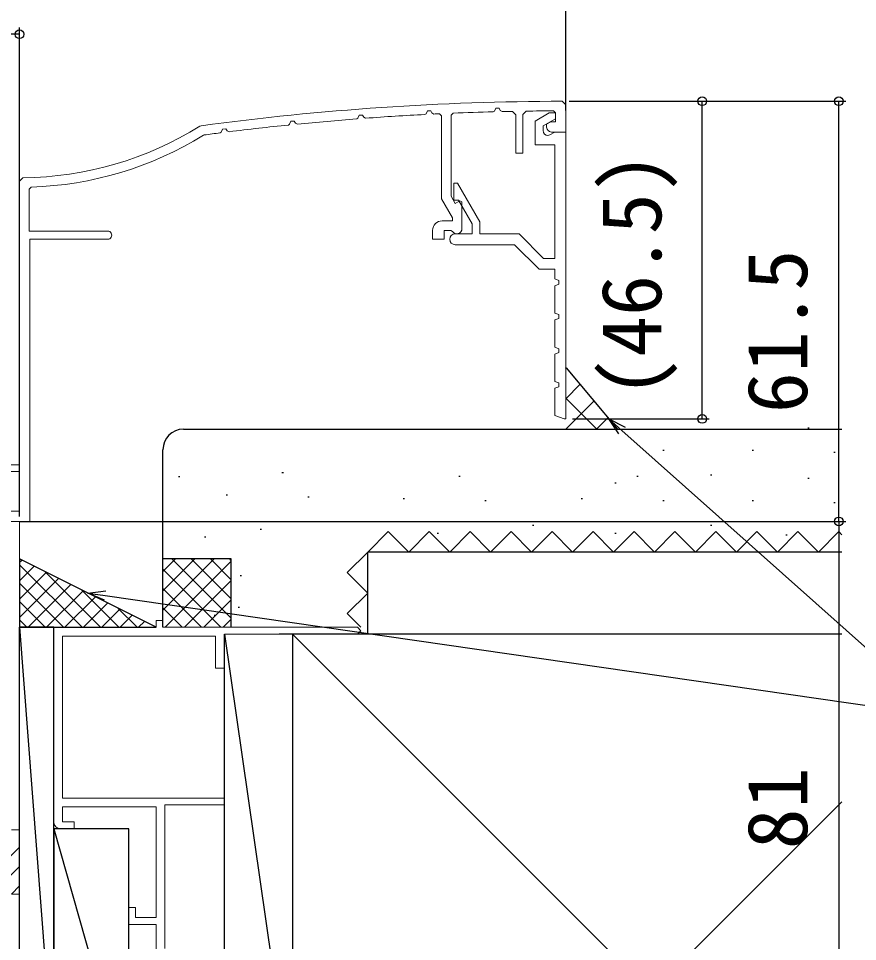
# Model space of a CAD drawing. Units: millimetres, scale not verified. Extents: x -525 to 525, y -783 to 779.
# Drawn here: x 181.7 to 304.6, y -546.2 to -411.1 of the extents above; entities that cross this region are included whole.
import ezdxf
from ezdxf.enums import TextEntityAlignment as Align

# ---------------------------------------------------------------- set-up
doc = ezdxf.new("R2010")
doc.units = ezdxf.units.MM
doc.header["$LTSCALE"] = 4
doc.layers.add('0-2_YKK_11', color=211, linetype='Continuous', lineweight=18)
doc.layers.add('0-7_YKK_D', color=6, linetype='Continuous')
doc.layers.add('0-9_YSS_K', color=3, linetype='Continuous')
doc.styles.add('ＭＳ ゴシック', font='')
doc.styles.get('ＭＳ ゴシック').set_extended_font_data('MS Gothic')

msp = doc.modelspace()

# ---------------------------------------------------------------- linework, layer by layer
at = {"layer": '0-2_YKK_11', "color": 30}
for p, q in [((208.455, -426.824), (208.257, -426.895)), ((208.778, -428.22), (208.895, -428.178)), ((182.331, -434.444), (181.836, -434.944))]:
    msp.add_line(p, q, dxfattribs=at)
at = {"layer": '0-2_YKK_11'}
for p, q in [((181.837, -529.597), (181.837, -539.597)), ((181.837, -529.612), (181.837, -529.612)), ((176.837, -537.44), (181.837, -532.44)), ((176.837, -540.269), (181.837, -535.269)), ((180.638, -539.297), (181.837, -538.097))]:
    msp.add_line(p, q, dxfattribs=at)
at = {"layer": '0-2_YKK_11', "color": 30}
for points in [[(251.214, -424.788), (251.389, -424.676), (251.584, -424.276), (252.074, -424.267), (252.249, -424.596), (252.521, -424.755)], [(259.736, -427.746), (261.836, -427.746), (261.836, -423.747), (261.335, -423.247)], [(231.217, -425.824), (231.384, -425.706), (231.569, -425.29), (232.058, -425.263), (232.241, -425.578), (232.523, -425.726)], [(241.216, -425.18), (241.387, -425.065), (241.577, -424.657), (242.066, -424.639), (242.245, -424.961), (242.522, -425.115)], [(243.322, -425.077), (243.636, -425.376), (243.636, -437.52), (245.236, -440.291), (245.236, -440.746), (243.736, -440.746)], [(246.636, -441.896), (246.636, -437.973), (246.336, -437.8), (245.645, -438.199), (245.036, -437.144), (245.036, -425.288), (245.323, -424.989)], [(258.536, -427.546), (258.536, -426.839), (260.336, -425.8), (260.336, -424.946), (259.414, -424.946), (257.336, -426.146), (257.336, -429.646), (260.236, -429.646), (260.236, -446.246), (258.599, -446.246), (254.999, -442.646), (249.236, -442.646), (249.236, -440.916), (245.963, -435.246), (245.436, -435.246), (245.436, -437.746), (246.136, -437.746), (248.136, -441.21), (248.136, -442.646), (245.636, -442.646)], [(254.026, -424.723), (254.536, -425.223), (254.536, -430.846), (255.536, -430.846), (255.536, -425.189), (256.029, -424.689)], [(260.034, -424.65), (260.336, -424.95), (260.336, -426.246), (259.636, -426.246), (259.036, -426.593), (259.036, -427.046)], [(221.218, -426.721), (221.382, -426.6), (221.563, -426.175), (222.05, -426.139), (222.238, -426.447), (222.523, -426.59)], [(211.22, -427.873), (211.38, -427.75), (211.557, -427.315), (212.042, -427.27), (212.234, -427.572), (212.524, -427.708)], [(261.836, -469.746), (261.836, -427.746), (260.236, -427.746), (259.486, -428.179), (259.236, -428.246)], [(181.836, -434.944), (181.836, -476.446), (179.136, -476.446), (179.136, -477.446), (181.836, -477.446), (181.836, -483.246), (168.036, -483.246), (168.036, -477.446), (169.036, -477.446), (169.036, -476.446), (166.836, -476.446), (166.836, -484.746), (183.336, -484.746), (183.336, -443.446), (194.736, -443.446)], [(194.736, -442.246), (183.236, -442.246), (183.236, -436.118), (183.526, -435.819)], [(242.336, -442.146), (242.336, -443.446), (244.036, -443.446), (244.036, -442.146), (244.991, -442.146), (245.247, -442.289)], [(245.636, -444.246), (254.336, -444.246), (257.936, -447.846), (260.236, -447.846), (260.236, -449.246), (260.836, -449.468), (260.836, -450.025), (260.236, -450.246), (260.236, -454.246), (260.836, -454.468), (260.836, -455.025), (260.236, -455.246), (260.236, -459.246), (260.836, -459.468), (260.836, -460.025), (260.236, -460.246), (260.236, -464.246), (260.836, -464.468), (260.836, -465.025), (260.236, -465.246), (260.236, -469.246), (261.593, -469.746), (261.836, -469.746)]]:
    msp.add_lwpolyline(points, dxfattribs=at)
at = {"layer": '0-2_YKK_11'}
for points in [[(156.837, -532.647), (156.837, -484.747), (181.837, -484.747), (181.837, -529.897), (180.637, -529.897)], [(181.837, -565.747), (181.837, -539.297), (180.637, -539.297)]]:
    msp.add_lwpolyline(points, dxfattribs=at)
at = {"layer": '0-2_YKK_11', "color": 4}
for points in [[(231.337, -500.247), (202.837, -500.247), (202.837, -499.247), (201.837, -499.247), (201.837, -500.247), (186.837, -500.247), (186.837, -528.747)], [(188.137, -525.247), (188.137, -501.547), (210.537, -501.547), (210.537, -506.247), (211.837, -506.247), (211.837, -501.247), (231.337, -501.247), (231.837, -500.747), (231.337, -500.247)], [(203.137, -547.247), (203.137, -526.247), (211.837, -526.247), (211.837, -525.247), (188.137, -525.247)], [(187.837, -529.747), (189.837, -529.747), (189.837, -528.747), (188.137, -528.747), (188.137, -526.547), (201.837, -526.547), (201.837, -542.747), (198.837, -542.747), (198.837, -541.247), (197.837, -541.247), (197.837, -543.747), (201.837, -543.747), (201.837, -560.747)]]:
    msp.add_lwpolyline(points, dxfattribs=at)
at = {"layer": '0-2_YKK_11', "color": 30}
for centre, radius, start, end in [((261.836, -823.246), 400, 90.07171, 97.66918), ((261.836, -823.25), 398.604, 92.96532, 94.21735), ((261.839, -823.314), 398.668, 92.66223, 92.77734), ((261.836, -823.253), 398.606, 91.52692, 92.37421), ((261.837, -823.294), 398.647, 91.12271, 91.33912), ((261.836, -823.266), 398.62, 90.25895, 90.83477), ((181.836, -384.446), 50, 270.56729, 301.89914), ((261.837, -823.255), 398.608, 95.84863, 97.10639), ((261.835, -823.241), 398.594, 94.40558, 95.66007), ((181.836, -384.446), 51.4, 271.88433, 301.61185), ((261.836, -823.252), 398.606, 97.29536, 97.63237), ((259.236, -427.546), 0.7, 180, 270), ((259.736, -427.046), 0.7, 180.00001, 269.99999), ((243.736, -442.146), 1.4, 90.00001, 179.99999), ((194.736, -442.846), 0.6, 269.99999, 90.00001), ((245.636, -443.446), 0.8, 90.00002, 270), ((245.886, -441.896), 0.75, 211.58812, 360)]:
    msp.add_arc(centre, radius, start, end, dxfattribs=at)
at = {"layer": '0-2_YKK_11', "color": 4}
msp.add_arc((187.837, -528.747), 1, 180.00087, 269.99999, dxfattribs=at)
at = {"layer": '0-7_YKK_D'}
for p, q in [((261.836, -424.597), (261.836, -393.444)), ((181.84, -413.444), (156.84, -413.444)), ((181.841, -484.046), (181.84, -412.444)), ((262.335, -423.247), (302.836, -423.247)), ((262.335, -423.247), (282.836, -423.247)), ((281.836, -469.746), (281.836, -423.247)), ((301.836, -484.746), (301.836, -423.247)), ((262.836, -469.746), (282.836, -469.746)), ((181.796, -484.746), (302.836, -484.746)), ((182.541, -484.746), (302.836, -484.746)), ((301.836, -484.746), (301.836, -565.746))]:
    msp.add_line(p, q, dxfattribs=at)
for points in [[(269.62, -471.952), (268.17, -469.746), (270.529, -470.931)], [(268.17, -469.746), (270.075, -471.442), (317.107, -513.306)], [(194.264, -496.287), (191.837, -495.247), (194.459, -494.934)], [(191.837, -495.247), (194.361, -495.61), (317.107, -513.306), (401.652, -513.306)]]:
    msp.add_lwpolyline(points, dxfattribs=at)
for centre in [(181.84, -413.444), (281.836, -423.247), (301.836, -423.247), (281.836, -469.746), (301.836, -484.746), (301.836, -484.746)]:
    msp.add_circle(centre, 0.637, dxfattribs=at)
at = {"layer": '0-9_YSS_K'}
for p, q in [((261.836, -462.292), (261.857, -462.271)), ((261.877, -462.247), (269.429, -471.247)), ((261.836, -466.783), (263.905, -464.713)), ((266.391, -471.246), (261.836, -466.691)), ((261.862, -471.246), (265.954, -467.154)), ((266.352, -471.246), (268.003, -469.596)), ((205.837, -471.247), (302.296, -471.247)), ((261.901, -471.246), (261.836, -471.181)), ((297.498, -471.082), (297.298, -471.082)), ((202.837, -500.247), (202.837, -474.247)), ((276.233, -474.38), (276.033, -474.38)), ((289.334, -474.373), (289.134, -474.373)), ((301.289, -474.665), (301.089, -474.665)), ((205.313, -478.205), (205.113, -478.205)), ((220.475, -477.621), (220.275, -477.621)), ((246.391, -478.163), (246.191, -478.163)), ((272.443, -478.163), (272.243, -478.163)), ((283.231, -477.964), (283.031, -477.964)), ((269.235, -479.13), (269.035, -479.13)), ((297.498, -478.448), (297.298, -478.448)), ((212.311, -480.913), (212.111, -480.913)), ((224.266, -481.205), (224.066, -481.205)), ((238.226, -481.454), (238.026, -481.454)), ((250.181, -481.746), (249.981, -481.746)), ((264.278, -481.454), (264.078, -481.454)), ((276.233, -481.746), (276.033, -481.746)), ((289.334, -481.739), (289.134, -481.739)), ((301.289, -482.031), (301.089, -482.031)), ((231.264, -484.788), (231.064, -484.788)), ((217.268, -485.954), (217.068, -485.954)), ((257.179, -485.329), (256.979, -485.329)), ((283.231, -485.329), (283.031, -485.329)), ((209.103, -487.077), (208.903, -487.077)), ((243.183, -486.496), (242.983, -486.496)), ((269.235, -486.496), (269.035, -486.496)), ((294.291, -486.78), (294.091, -486.78)), ((181.837, -490.736), (182.164, -490.41)), ((212.837, -490.247), (202.837, -490.247)), ((210.352, -490.247), (202.837, -497.761)), ((207.523, -490.247), (202.837, -494.933)), ((204.695, -490.247), (202.837, -492.104)), ((212.837, -498.933), (204.151, -490.247)), ((212.837, -496.104), (206.979, -490.247)), ((212.837, -493.276), (209.808, -490.247)), ((212.837, -490.448), (212.636, -490.247)), ((212.837, -500.247), (212.837, -490.247)), ((302.296, -489.247), (232.837, -489.247)), ((190.989, -500.247), (181.837, -491.095)), ((181.837, -493.43), (183.96, -491.308)), ((211.322, -500.247), (202.837, -491.761)), ((212.837, -490.59), (203.18, -500.247)), ((181.837, -496.124), (185.756, -492.206)), ((181.837, -498.818), (187.552, -493.104)), ((193.683, -500.247), (185.528, -492.092)), ((214.352, -492.702), (214.152, -492.702)), ((188.294, -500.247), (181.837, -493.789)), ((183.103, -500.247), (189.348, -494.002)), ((212.837, -493.418), (206.009, -500.247)), ((185.797, -500.247), (191.144, -494.9)), ((188.491, -500.247), (192.94, -495.798)), ((196.377, -500.247), (190.916, -494.786)), ((208.494, -500.247), (202.837, -494.59)), ((185.6, -500.247), (181.837, -496.483)), ((191.185, -500.247), (194.736, -496.696)), ((212.837, -496.247), (208.837, -500.247)), ((193.879, -500.247), (196.532, -497.594)), ((199.071, -500.247), (196.304, -497.48)), ((196.573, -500.247), (198.328, -498.492)), ((205.666, -500.247), (202.837, -497.418)), ((210.561, -498.533), (210.361, -498.533)), ((214.06, -497.367), (213.86, -497.367)), ((182.906, -500.247), (181.837, -499.177)), ((199.267, -500.247), (200.124, -499.39)), ((212.837, -499.075), (211.666, -500.247)), ((181.837, -500.247), (186.837, -565.746)), ((181.837, -565.746), (181.837, -500.247)), ((186.837, -500.247), (181.837, -500.247)), ((186.837, -565.746), (186.837, -500.247)), ((201.765, -500.247), (201.693, -500.174)), ((211.837, -501.247), (221.837, -570.247)), ((211.837, -570.247), (211.837, -501.247)), ((302.296, -501.247), (219.837, -501.247)), ((221.837, -501.247), (302.296, -581.705)), ((221.837, -501.247), (221.837, -606.247)), ((232.837, -501.247), (232.837, -501.247)), ((186.837, -529.747), (197.837, -568.247))]:
    msp.add_line(p, q, dxfattribs=at)
for points in [[(231.837, -500.247), (229.837, -498.247), (232.837, -495.247), (229.837, -492.247), (232.837, -489.247), (235.837, -486.247), (238.837, -489.247), (241.837, -486.247), (244.837, -489.247), (247.837, -486.247), (250.837, -489.247), (253.837, -486.247), (256.837, -489.247), (259.837, -486.247), (262.837, -489.247), (265.837, -486.247), (268.837, -489.247), (271.837, -486.247), (274.837, -489.247), (277.837, -486.247), (280.837, -489.247), (283.837, -486.247), (286.837, -489.247), (289.837, -486.247), (292.837, -489.247), (295.837, -486.247), (298.837, -489.247), (301.837, -486.247), (302.296, -486.706)], [(302.296, -501.247), (232.837, -501.247), (232.837, -489.247)], [(302.296, -525.788), (221.837, -606.247), (302.296, -606.247)]]:
    msp.add_lwpolyline(points, dxfattribs=at)
for points in [[(181.837, -490.247), (181.837, -500.247), (201.837, -500.247)], [(186.837, -568.247), (197.837, -568.247), (197.837, -529.747), (186.837, -529.747)]]:
    msp.add_lwpolyline(points, close=True, dxfattribs=at)
msp.add_arc((205.837, -474.247), 3, 90, 180, dxfattribs=at)

# ---------------------------------------------------------------- texts
at = {"layer": '0-7_YKK_D', "style": 'ＭＳ ゴシック'}
for s, p in [('(46.5)', (278.472, -466.644)), ('61.5', (299.836, -468.894)), ('81', (299.836, -532.746))]:
    msp.add_text(s, height=8.798, rotation=90, dxfattribs=at).set_placement(p, align=Align.BOTTOM_LEFT)

doc.saveas('drawing.dxf')
